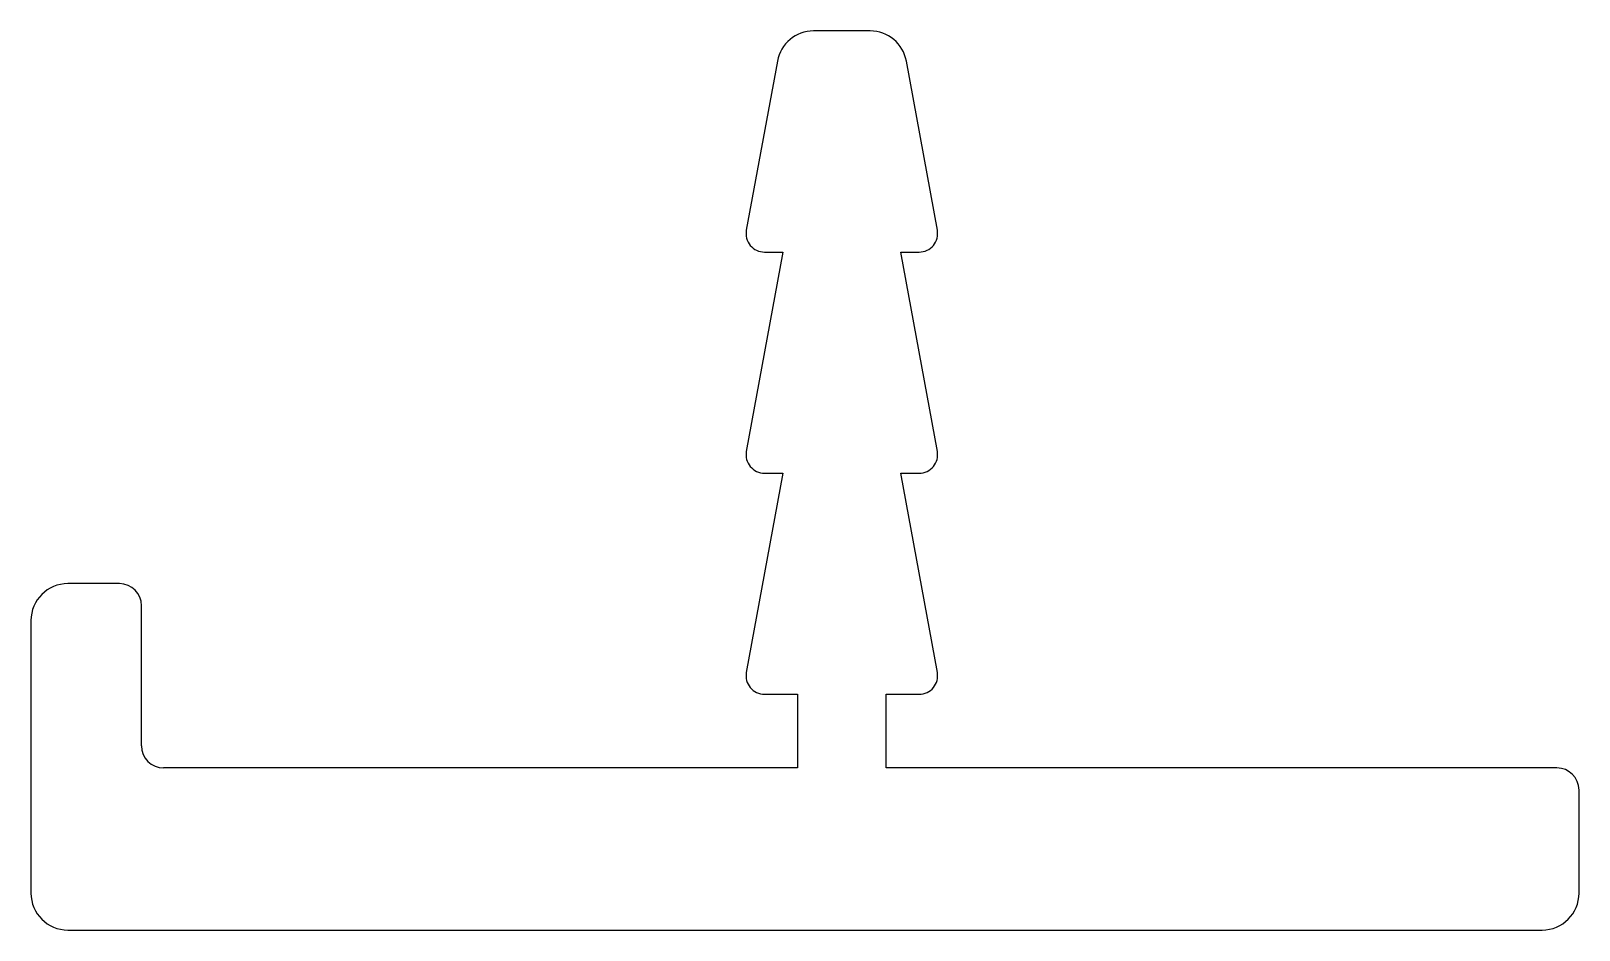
# Model space of a CAD drawing. Extents: x 82.1 to 103.1, y 19.2 to 31.4.
import ezdxf

# ---------------------------------------------------------------- set-up
doc = ezdxf.new("R2010")
doc.units = 0
doc.layers.get('0').update_dxf_attribs({"linetype": 'CONTINUOUS'})

msp = doc.modelspace()

# ---------------------------------------------------------------- linework, layer by layer
for p, q in [((93.505, 31.406), (92.738, 31.406)), ((92.246, 30.996), (91.825, 28.701)), ((94.417, 28.701), (93.996, 30.996)), ((92.321, 28.406), (91.825, 25.701)), ((92.071, 28.406), (92.321, 28.406)), ((93.921, 28.406), (94.171, 28.406)), ((94.417, 25.701), (93.921, 28.406)), ((92.321, 25.406), (91.825, 22.701)), ((92.071, 25.406), (92.321, 25.406)), ((93.921, 25.406), (94.171, 25.406)), ((94.417, 22.701), (93.921, 25.406)), ((83.321, 23.906), (82.621, 23.906)), ((83.621, 21.706), (83.621, 23.606)), ((82.121, 23.406), (82.121, 19.706)), ((92.071, 22.406), (92.521, 22.406)), ((92.521, 22.406), (92.521, 21.406)), ((93.721, 22.406), (94.171, 22.406)), ((93.721, 21.406), (93.721, 22.406)), ((92.521, 21.406), (83.921, 21.406)), ((102.821, 21.406), (93.721, 21.406)), ((103.121, 19.706), (103.121, 21.106)), ((82.621, 19.206), (102.621, 19.206))]:
    msp.add_line(p, q)
for centre, radius, start, end in [((92.738, 30.906), 0.5, 90, 169.6111), ((93.505, 30.906), 0.5, 10.3889, 90), ((92.071, 28.656), 0.25, 169.6111, 270), ((94.171, 28.656), 0.25, 270, 10.3889), ((92.071, 25.656), 0.25, 169.6111, 270), ((94.171, 25.656), 0.25, 270, 10.3889), ((82.621, 23.406), 0.5, 90, 180), ((83.321, 23.606), 0.3, 0, 90), ((92.071, 22.656), 0.25, 169.6111, 270), ((94.171, 22.656), 0.25, 270, 10.3889), ((83.921, 21.706), 0.3, 180, 270), ((102.821, 21.106), 0.3, 0, 90), ((82.621, 19.706), 0.5, 180, 270), ((102.621, 19.706), 0.5, 270, 0)]:
    msp.add_arc(centre, radius, start, end)

doc.saveas('drawing.dxf')
